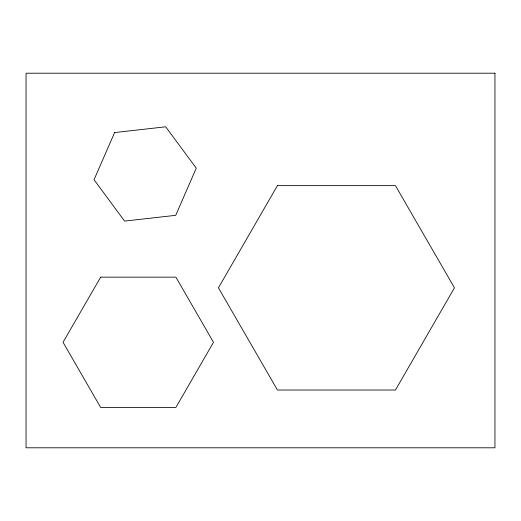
<?xml version="1.0" encoding="UTF-8"?>
<svg xmlns="http://www.w3.org/2000/svg" width="521" height="521" viewBox="0 0 521 521"><rect width="100%" height="100%" fill="white"/><g stroke="black" fill="none" stroke-linecap="round" stroke-linejoin="round"><path stroke-width="0.78" d="M114.594 132.575L94.041 179.732L124.597 221.106L175.707 215.329L196.267 168.179L165.704 126.798L114.594 132.575M100.657 277.152L63.048 342.304L100.657 407.448L175.89 407.448L213.499 342.304L175.89 277.152L100.657 277.152M277.439 185.626L218.436 287.826L277.439 390.027L395.452 390.027L454.455 287.826L395.452 185.626L277.439 185.626M494.95 73.207L26.05 73.207L26.05 447.793L494.95 447.793L494.95 73.207"/></g></svg>
